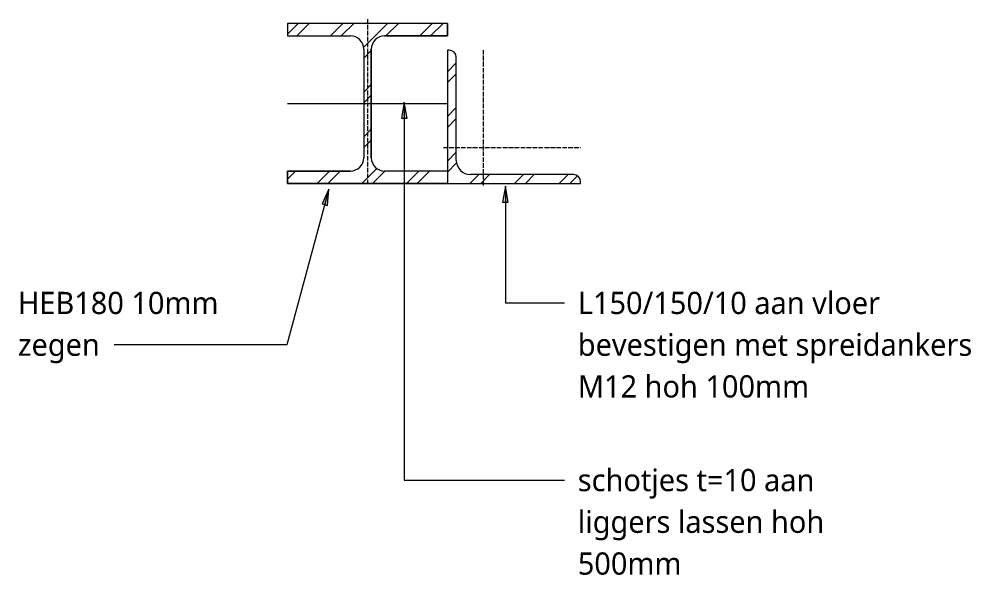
# Model space of a CAD drawing. Header units: millimetres. Extents: x -14163 to 55687, y -143 to 37302.
# Drawn here: x 13000 to 14071, y 31485 to 32111 of the extents above; entities that cross this region are included whole.
import ezdxf

# ---------------------------------------------------------------- set-up
doc = ezdxf.new("R2010")
doc.units = ezdxf.units.MM
doc.linetypes.add('MV_hartlijn_staal', pattern=[6.6, 5, -0.8, 0, -0.8])
doc.layers.add('A-DETL-GENF', color=92, linetype='Continuous', lineweight=18)
doc.layers.add('G-ANNO-TEXT', color=231, linetype='Continuous', lineweight=13)
doc.styles.add('Segoe UI_3', font='segoeui.ttf', dxfattribs={"height": 25})

# ---------------------------------------------------------------- blocks, each defined once
blk = doc.blocks.new('28 Staalprofielen- IPE_HEA_HEB 2d - HEB180-V153-Details Constructie')
at = {"layer": 'A-DETL-GENF', "lineweight": 13}
h = blk.add_hatch(dxfattribs=at)
h.set_pattern_fill('FP_268', color=256, style=0, pattern_type=2)
h.set_pattern_definition([(45, (-13391.875, -32015.58), (-25.144717, 25.144717), []), (45, (-13391.875, -31977.48), (-25.144717, 25.144717), [])])
h.paths.add_polyline_path([(-90, -90), (90, -90), (90, -76), (19.3, -76), (15.4, -75.5), (11.8, -74), (8.6, -71.6), (6.3, -68.5), (4.8, -64.9), (4.3, -61), (4.3, 61), (4.8, 64.9), (6.3, 68.5), (8.6, 71.6), (11.8, 74), (15.4, 75.5), (19.3, 76), (90, 76), (90, 90), (-90, 90), (-90, 76), (-19.2, 76), (-15.4, 75.5), (-11.7, 74), (-8.6, 71.6), (-6.3, 68.5), (-4.8, 64.9), (-4.2, 61), (-4.2, -61), (-4.8, -64.9), (-6.3, -68.5), (-8.6, -71.6), (-11.7, -74), (-15.4, -75.5), (-19.2, -76), (-90, -76)])
at = {"layer": 'A-DETL-GENF'}
for p, q in [((90, 90), (-90, 90)), ((-90, 90), (-90, 76)), ((90, 90), (-90, 90)), ((-90, 90), (-90, 76)), ((90, 76), (90, 90)), ((90, 90), (90, 76)), ((-90, 76), (-19.2, 76)), ((-90, 76), (-19.2, 76)), ((19.3, 76), (90, 76)), ((90, 76), (19.3, 76)), ((-4.2, 61), (-4.2, -61)), ((-4.2, 61), (-4.2, -61)), ((4.3, -61), (4.3, 61)), ((4.3, 61), (4.3, -61)), ((-90, 0), (90, 0)), ((-19.2, -76), (-90, -76)), ((-90, -76), (-90, -90)), ((-90, -90), (-90, -76)), ((-90, -76), (-19.2, -76)), ((90, -76), (19.3, -76)), ((90, -76), (19.3, -76)), ((-90, -90), (90, -90)), ((90, -90), (-90, -90))]:
    blk.add_line(p, q, dxfattribs=at)
at = {"layer": 'A-DETL-GENF', "linetype": 'MV_hartlijn_staal', "lineweight": 13}
blk.add_line((0, 95), (0, -90), dxfattribs=at)
at = {"layer": 'A-DETL-GENF'}
for centre, start, end in [((-19.2, 61), 0, 90), ((-19.2, 61), 360, 90), ((19.3, 61), 90, 180), ((19.3, 61), 90, 180), ((-19.2, -61), 270, 0), ((-19.2, -61), 270, 0), ((19.3, -61), 180, 270), ((19.3, -61), 180, 270)]:
    blk.add_arc(centre, 15, start, end, dxfattribs=at)
blk = doc.blocks.new('28 Staalprofielen- L-2d - L150_10-V154-Details Constructie')
at = {"layer": 'A-DETL-GENF', "lineweight": 13}
h = blk.add_hatch(dxfattribs=at)
h.set_pattern_fill('FP_269', color=256, style=0, pattern_type=2)
h.set_pattern_definition([(45, (-13481.875, -31925.58), (-25.144717, 25.144717), []), (45, (-13481.875, -31887.48), (-25.144717, 25.144717), [])])
h.paths.add_polyline_path([(82.8, 0), (150, 0), (150, 2), (149.7, 4.1), (148.9, 6), (147.7, 7.7), (146, 8.9), (144.1, 9.7), (142, 10), (26, 10), (21.9, 10.5), (18, 12.1), (14.7, 14.7), (12.1, 18), (10.5, 21.9), (10, 26), (10, 142), (9.7, 144.1), (8.9, 146), (7.7, 147.7), (6, 148.9), (4.1, 149.7), (2, 150), (0, 150), (0, 0)])
at = {"layer": 'A-DETL-GENF'}
for p, q in [((2, 150), (0, 150)), ((0, 150), (0, 0)), ((10, 26), (10, 142)), ((0, 0), (150, 0)), ((142, 10), (26, 10)), ((150, 0), (150, 2))]:
    blk.add_line(p, q, dxfattribs=at)
at = {"layer": 'A-DETL-GENF', "linetype": 'MV_hartlijn_staal', "lineweight": 13}
for p, q in [((40.3, 150), (40.3, -2.6)), ((-4.6, 40.3), (150, 40.3))]:
    blk.add_line(p, q, dxfattribs=at)
at = {"layer": 'A-DETL-GENF'}
for centre, radius, start, end in [((2, 142), 8, 360, 90), ((26, 26), 16, 180, 270), ((142, 2), 8, 360, 90)]:
    blk.add_arc(centre, radius, start, end, dxfattribs=at)

msp = doc.modelspace()

# ---------------------------------------------------------------- hatches: boundary and pattern name
at = {"layer": 'G-ANNO-TEXT'}
for points in [[(13433.3, 32017.2), (13430.1, 31999.2), (13436.4, 31999.2)], [(13547.2, 31922.5), (13544.1, 31904.5), (13550.4, 31904.5)], [(13348.5, 31919.2), (13340.7, 31902.7), (13346.9, 31901)]]:
    msp.add_hatch(color=7, dxfattribs=at).paths.add_polyline_path(points)

# ---------------------------------------------------------------- linework, layer by layer
at = {"layer": 'G-ANNO-TEXT', "color": 250}
for p, q in [((13433.3, 32017.2), (13430.1, 31999.2)), ((13436.4, 31999.2), (13433.3, 32017.2)), ((13433.3, 32017.2), (13433.3, 31591.9)), ((13430.1, 31999.2), (13436.4, 31999.2)), ((13547.2, 31922.5), (13544.1, 31904.5)), ((13550.4, 31904.5), (13547.2, 31922.5)), ((13547.2, 31922.5), (13547.2, 31791.2)), ((13348.5, 31919.2), (13300.9, 31744.2)), ((13348.5, 31919.2), (13340.7, 31902.7)), ((13346.9, 31901), (13348.5, 31919.2)), ((13340.7, 31902.7), (13346.9, 31901)), ((13544.1, 31904.5), (13550.4, 31904.5)), ((13547.2, 31791.2), (13613.7, 31791.2)), ((13300.9, 31744.2), (13106.5, 31744.2)), ((13433.3, 31591.9), (13613.7, 31591.9))]:
    msp.add_line(p, q, dxfattribs=at)

# ---------------------------------------------------------------- block references
at = {"layer": 'A-DETL-GENF'}
msp.add_blockref('28 Staalprofielen- IPE_HEA_HEB 2d - HEB180-V153-Details Constructie', (13391.9, 32015.6), dxfattribs=at)
at = {"layer": 'A-DETL-GENF', "linetype": 'MV_hartlijn_staal', "lineweight": 13}
msp.add_blockref('28 Staalprofielen- L-2d - L150_10-V154-Details Constructie', (13481.9, 31925.6), dxfattribs=at)

# ---------------------------------------------------------------- texts
at = {"layer": 'G-ANNO-TEXT', "color": 7, "char_height": 25, "attachment_point": 1, "style": 'Segoe UI_3'}
for s, insert, width in [('HEB180 10mm ', (12998.3, 31803.7), 290.211), ('L150/150/10 aan vloer ', (13628.7, 31803.7), 435.316), ('zegen', (12998.3, 31756.7), 113.038), ('bevestigen met spreidankers ', (13628.7, 31756.7), 549.156), ('M12 hoh 100mm', (13628.7, 31709.8), 325.485), ('schotjes t=10 aan ', (13628.7, 31604.4), 343.924), ('liggers lassen hoh ', (13628.7, 31557.5), 347.932), ('500mm', (13628.7, 31510.5), 143.502)]:
    msp.add_mtext(s, dxfattribs=dict(at, insert=insert, width=width))

doc.saveas('drawing.dxf')
